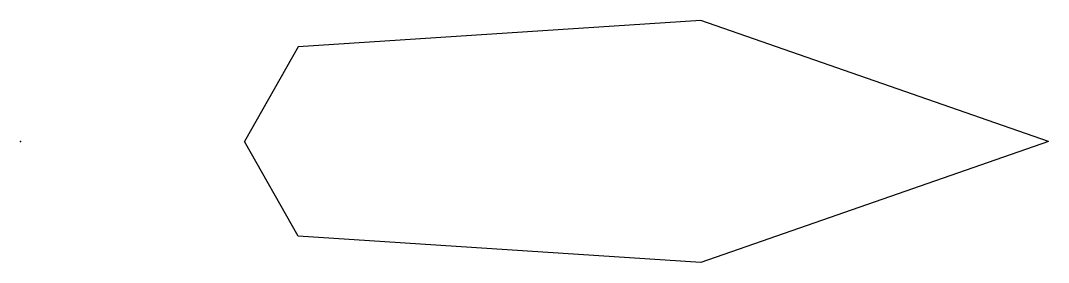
# Model space of a CAD drawing. Header units: millimetres. Extents: x 0 to 2365, y -278 to 278.
import ezdxf

# ---------------------------------------------------------------- set-up
doc = ezdxf.new("R2010")
doc.units = ezdxf.units.MM
doc.header["$MEASUREMENT"] = 0

msp = doc.modelspace()

# ---------------------------------------------------------------- linework, layer by layer
for p, q in [((1565.2, 277.5), (638.9, 217.4)), ((2365.3, 0), (1565.2, 277.5)), ((638.9, 217.4), (515.3, 0)), ((638.9, -217.4), (515.3, 0)), ((2365.3, 0), (1565.2, -277.5)), ((1565.2, -277.5), (638.9, -217.4))]:
    msp.add_line(p, q)
msp.add_point((0, 0))

doc.saveas('drawing.dxf')
